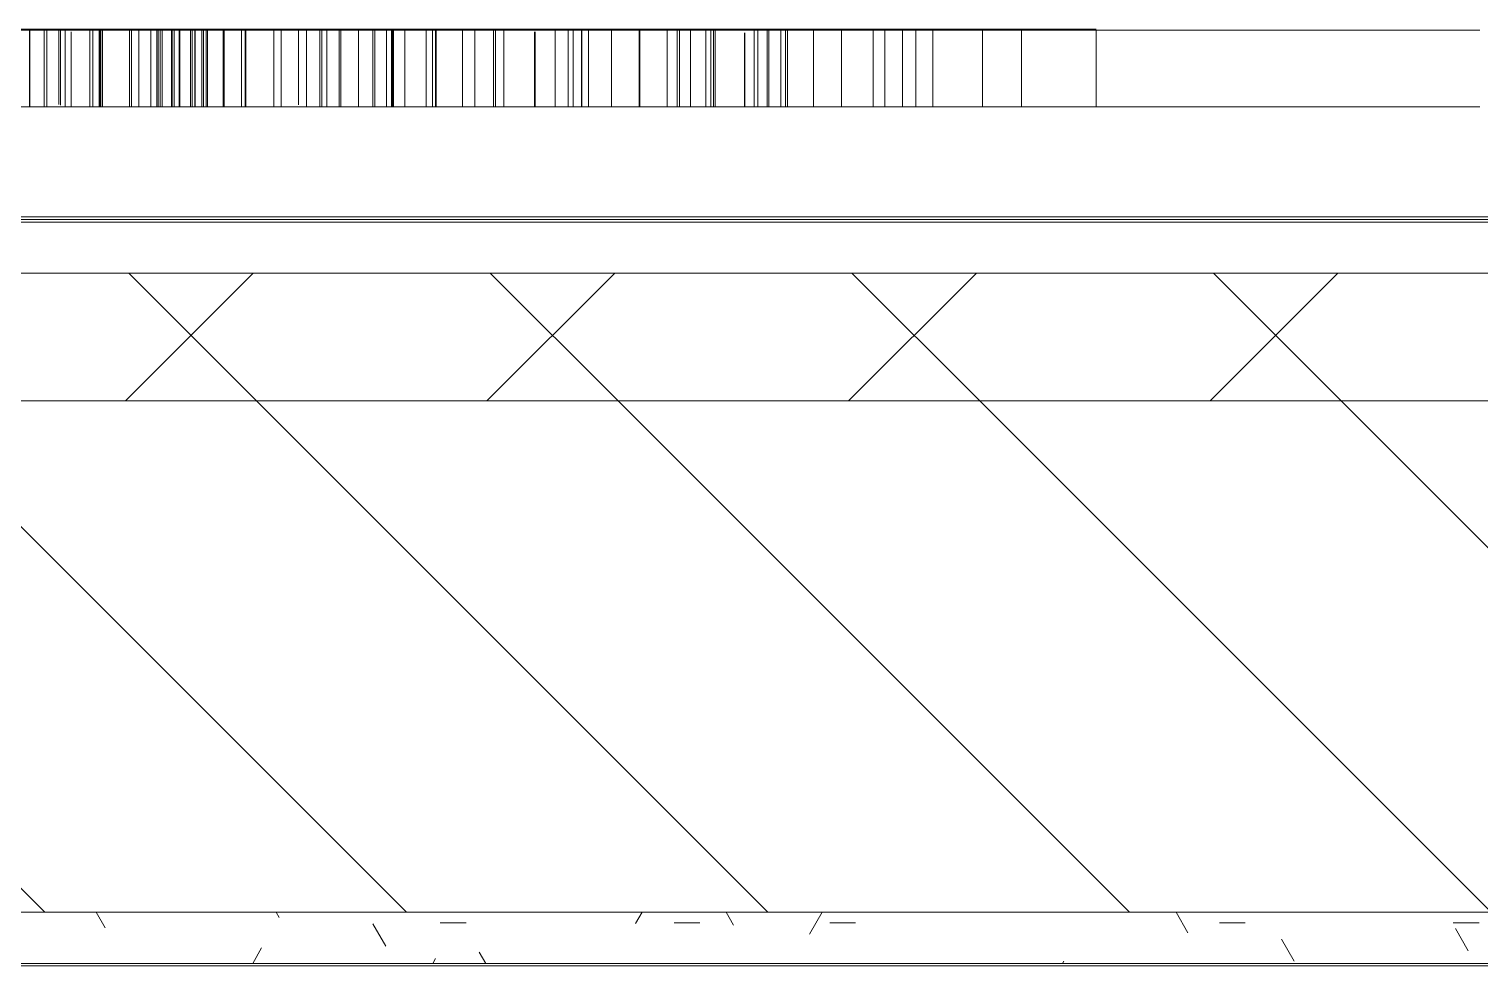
# Model space of a CAD drawing. Header units: millimetres. Extents: x 1322 to 199238, y -8553 to 29000.
# Drawn here: x 41290 to 41858, y 16229 to 16596 of the extents above; entities that cross this region are included whole.
import ezdxf

# ---------------------------------------------------------------- set-up
doc = ezdxf.new("R2010")
doc.units = ezdxf.units.MM
doc.layers.add('A-WALL', color=7, linetype='Continuous', lineweight=9)
doc.layers.add('I-WALL', color=7, linetype='Continuous', lineweight=9)
for name, color, linetype, lineweight, true_color in [('A-WALL-1', 7, 'Continuous', 9, 0x3c3c3c), ('A-WALL-FNSH-1', 7, 'Continuous', 9, 0x3c3c3c), ('I-FURN-1', 7, 'Continuous', 9, 0xf0f0f0)]:
    doc.layers.add(name, color=color, linetype=linetype, lineweight=lineweight, true_color=true_color)

# ---------------------------------------------------------------- blocks, each defined once
blk = doc.blocks.new('вывеска в доо - вывеска в доо-30524903-План размещения напольных электротехнических лючков и розеток 1 этажа в осях 23_1-33')
at = {"layer": 'I-FURN-1'}
for p, q in [((-800, 0), (800, 0)), ((-650.05, 0), (-800, 0)), ((-606.53, 0), (-650.05, 0)), ((-649.81, 0), (-605.43, 0)), ((-620.66, 0), (-649.81, 0)), ((-649.81, -30), (-649.81, 0)), ((-649.81, 0), (-649.81, -30)), ((-605.43, 0), (-620.66, 0)), ((-620.66, 0), (-620.66, -30)), ((-620.66, 0), (-620.66, -30)), ((-551.28, 0), (-606.53, 0)), ((-605.43, 0), (-550.21, 0)), ((-579.36, 0), (-605.43, 0)), ((-562.68, 0), (-605.43, 0)), ((-605.43, 0), (-586, 0)), ((-605.43, 0), (-605.43, -30)), ((-605.43, 0), (-605.43, -30)), ((-586, 0), (-574.16, 0)), ((-586, 0), (-586, -30)), ((-550.21, 0), (-579.36, 0)), ((-579.36, 0), (-579.36, -30)), ((-579.36, 0), (-579.36, -30)), ((-574.16, 0), (-567.2, 0)), ((-574.16, 0), (-574.16, -30)), ((-567.2, 0), (-562.68, 0)), ((-567.2, 0), (-567.2, -30)), ((-562.68, 0), (-391.66, 0)), ((-539.36, 0), (-562.68, 0)), ((-562.68, -30), (-562.68, 0)), ((-562.68, 0), (-562.68, -30)), ((-562.68, 0), (-562.68, -30)), ((-562.68, 0), (-562.68, -30)), ((-540.39, 0), (-551.28, 0)), ((-550.21, 0), (-550.21, -30)), ((-550.21, 0), (-550.21, -30)), ((-529.15, 0), (-540.39, 0)), ((-438.3, 0), (-539.36, 0)), ((-529.16, 0), (-539.36, 0)), ((-539.36, 0), (-438.3, 0)), ((-539.36, 0), (-539.36, -30)), ((-521.87, 0), (-529.16, 0)), ((-529.16, 0), (-529.16, -30)), ((-499.63, 0), (-529.15, 0)), ((-528.35, 0), (-526.55, 0)), ((-526.55, 0), (-528.35, 0)), ((-528.35, -30), (-528.35, 0)), ((-526.55, 0), (-521.16, 0)), ((-521.16, 0), (-526.55, 0)), ((-526.55, 0), (-526.55, -30)), ((-526.55, 0), (-526.55, -30)), ((-517.5, 0), (-521.87, 0)), ((-521.87, 0), (-521.87, -30)), ((-521.16, 0), (-512.47, 0)), ((-512.47, 0), (-521.16, 0)), ((-521.16, 0), (-521.16, -30)), ((-521.16, 0), (-521.16, -30)), ((-516.04, 0), (-517.5, 0)), ((-517.5, 0), (-517.5, -30)), ((-438.3, 0), (-516.04, 0)), ((-516.04, -30), (-516.04, 0)), ((-512.47, 0), (-500.79, 0)), ((-512.47, 0), (-512.47, -28.96)), ((-500.79, 0), (-512.31, 0)), ((-512.31, 0), (-512.31, -29.03)), ((-500.79, 0), (-486.85, 0)), ((-500.79, 0), (-500.79, -30)), ((-500.17, 0), (-500.17, -30)), ((-472.3, 0), (-499.63, 0)), ((-486.85, 0), (-499.2, 0)), ((-499.2, 0), (-497.18, 0)), ((-497.18, 0), (-499.2, 0)), ((-499.2, -30), (-499.2, 0)), ((-497.18, 0), (-491.13, 0)), ((-491.13, 0), (-497.18, 0)), ((-497.18, 0), (-497.18, -30)), ((-497.18, 0), (-497.18, -30)), ((-491.13, 0), (-482.12, 0)), ((-482.12, 0), (-491.13, 0)), ((-491.13, 0), (-491.13, -30)), ((-491.13, 0), (-491.13, -30)), ((-486.85, 0), (-471.38, 0)), ((-486.85, 0), (-486.85, -30)), ((-471.38, 0), (-486.01, 0)), ((-486.01, 0), (-486.01, -30)), ((-482.12, 0), (-471.38, 0)), ((-471.38, 0), (-482.12, 0)), ((-482.12, 0), (-482.12, -30)), ((-482.12, 0), (-482.12, -30)), ((-443.87, 0), (-472.15, 0)), ((-471.38, 0), (-448.52, 0)), ((-471.38, 0), (-471.38, -30)), ((-471.22, 0), (-460.34, 0)), ((-460.34, 0), (-471.22, 0)), ((-471.22, 0), (-471.22, -30)), ((-471.22, 0), (-471.22, -30)), ((-448.68, 0), (-471.15, 0)), ((-471.15, 0), (-471.15, -30)), ((-460.34, 0), (-451.35, 0)), ((-451.35, 0), (-460.34, 0)), ((-460.34, 0), (-460.34, -30)), ((-460.34, 0), (-460.34, -30)), ((-451.35, 0), (-445.33, 0)), ((-445.33, 0), (-451.35, 0)), ((-451.35, 0), (-451.35, -30)), ((-451.35, 0), (-451.35, -30)), ((-448.68, 0), (-448.68, -30)), ((-448.52, 0), (-438.3, 0)), ((-443.33, 0), (-448.52, 0)), ((-448.52, 0), (-448.52, -30)), ((-445.33, 0), (-443.33, 0)), ((-443.33, 0), (-445.33, 0)), ((-445.33, 0), (-445.33, -30)), ((-445.33, 0), (-445.33, -30)), ((-438.68, 0), (-443.87, 0)), ((-438.3, 0), (-443.33, 0)), ((-443.33, 0), (-443.33, -30)), ((-414.61, 0), (-438.68, 0)), ((-438.3, 0), (-430.21, 0)), ((-430.38, 0), (-438.3, 0)), ((-414.98, 0), (-438.3, 0)), ((-438.3, 0), (-438.3, -30)), ((-438.3, 0), (-438.3, -30)), ((-430.38, 0), (-430.38, -29.36)), ((-430.21, 0), (-418.19, 0)), ((-418.23, 0), (-430.21, 0)), ((-430.21, 0), (-430.21, -29.43)), ((-418.23, 0), (-418.23, -30)), ((-418.19, 0), (-414.18, 0)), ((-414.18, 0), (-418.19, 0)), ((-418.19, 0), (-418.19, -30)), ((-372.23, 0), (-414.98, 0)), ((-414.98, 0), (-414.98, -30)), ((-414.98, 0), (-414.98, -30)), ((-407.47, 0), (-414.61, 0)), ((-414.18, 0), (-414.18, -30)), ((-402.68, 0), (-407.47, 0)), ((-402.03, 0), (-406.89, 0)), ((-406.89, 0), (-402.03, 0)), ((-406.89, 0), (-406.89, -30)), ((-392.41, 0), (-402.68, 0)), ((-391.66, 0), (-402.03, 0)), ((-402.03, 0), (-391.66, 0)), ((-387.78, 0), (-402.03, 0)), ((-402.03, 0), (-390.3, 0)), ((-402.03, 0), (-402.03, -30)), ((-402.03, 0), (-402.03, -30)), ((-391.66, 0), (-372.23, 0)), ((-391.66, 0), (-391.66, -30)), ((-391.66, 0), (-391.66, -30)), ((-391.4, 0), (-391.4, -30)), ((-372.92, 0), (-391.05, 0)), ((-374.66, 0), (-390.3, 0)), ((-390.3, 0), (-379.4, 0)), ((-390.3, 0), (-374.21, 0)), ((-390.3, 0), (-390.3, -30)), ((-381.04, 0), (-387.78, 0)), ((-387.78, 0), (-387.78, -30)), ((-375.04, 0), (-381.04, 0)), ((-379.4, 0), (-372.23, 0)), ((-379.4, 0), (-379.4, -30)), ((-375.04, 0), (-375.04, -30)), ((-374.66, 0), (-374.66, -30)), ((-372.23, 0), (-374.21, 0)), ((-372.23, 0), (-374.21, 0)), ((-374.21, 0), (-372.23, 0)), ((-374.21, 0), (-374.21, -30)), ((-368.37, 0), (-372.92, 0)), ((-367.73, 0), (-372.23, 0)), ((-372.23, 0), (-367.73, 0)), ((-367.73, 0), (-372.23, 0)), ((-372.23, 0), (-367.73, 0)), ((-372.23, 0), (-372.23, -30)), ((-372.23, 0), (-372.23, -30)), ((-367.73, 0), (-361.65, 0)), ((-367.73, 0), (-367.73, -30)), ((-349.16, 0), (-367.55, 0)), ((-361.65, 0), (-366.92, 0)), ((-366.92, 0), (-366.92, -30)), ((-361.65, 0), (-354.36, 0)), ((-354.36, 0), (-361.3, 0)), ((-361.3, 0), (-361.3, -30)), ((-354.36, 0), (-348.91, 0)), ((-354.36, 0), (-354.36, -30)), ((-348.91, 0), (-353.77, 0)), ((-353.77, 0), (-353.77, -30)), ((-346.34, 0), (-349.16, 0)), ((-346.16, 0), (-348.91, 0)), ((-348.91, 0), (-346.16, 0)), ((-348.91, 0), (-346.16, 0)), ((-346.93, 0), (-348.91, 0)), ((-348.91, -30), (-348.91, 0)), ((-346.93, 0), (-346.93, -30)), ((-302.84, 0), (-346.33, 0)), ((-346.16, 0), (-317.01, 0)), ((-317.01, 0), (-346.16, 0)), ((-346.16, 0), (-346.16, -30)), ((-346.16, 0), (-346.16, -30)), ((-346.16, 0), (-346.16, -30)), ((-346.16, 0), (-346.16, -30)), ((-346.16, 0), (-337.92, 0)), ((-341, 0), (-346.16, 0)), ((-346.16, 0), (-346.16, -30)), ((-341, 0), (-341, -29.87)), ((-331.11, 0), (-340.62, 0)), ((-337.92, 0), (-328.22, 0)), ((-317.27, 0), (-331.11, 0)), ((-331.11, 0), (-331.11, -30)), ((-328.22, 0), (-315.54, 0)), ((-328.22, 0), (-328.22, -30)), ((-302.27, 0), (-317.27, 0)), ((-317.27, 0), (-317.27, -30)), ((-317.01, 0), (-308.75, 0)), ((-308.75, 0), (-317.01, 0)), ((-317.01, 0), (-317.01, -30)), ((-317.01, 0), (-317.01, -30)), ((-317.01, 0), (-317.01, -30)), ((-317.01, 0), (-317.01, -30)), ((-315.54, 0), (-300.68, 0)), ((-315.54, 0), (-315.54, -30)), ((-308.75, 0), (-302.27, 0)), ((-308.75, 0), (-308.75, -30)), ((-302.27, 0), (-308.39, 0)), ((-308.39, 0), (-308.39, -30)), ((-300.68, 0), (-302.27, 0)), ((-302.27, 0), (-297.31, 0)), ((-297.44, 0), (-302.27, 0)), ((-302.27, -30), (-302.27, 0)), ((-301.75, 0), (-301.75, -30)), ((-297.89, 0), (-301.26, 0)), ((-300.68, 0), (-295.56, 0)), ((-297.31, 0), (-300.68, 0)), ((-300.68, 0), (-284.48, 0)), ((-300.68, 0), (-300.68, -30)), ((-280.13, 0), (-300.08, 0)), ((-300.08, 0), (-300.08, -30)), ((-291.41, 0), (-297.44, 0)), ((-297.44, 0), (-297.44, -30)), ((-297.31, 0), (-291.12, 0)), ((-297.31, 0), (-297.31, -30)), ((-296.25, 0), (-296.25, -30)), ((-285.03, 0), (-296.15, 0)), ((-295.56, 0), (-289.23, 0)), ((-289.23, 0), (-295.56, 0)), ((-295.56, 0), (-284.48, 0)), ((-289.23, 0), (-295.56, 0)), ((-295.56, 0), (-295.56, -30)), ((-282.96, 0), (-291.41, 0)), ((-291.41, 0), (-291.41, -30)), ((-291.12, 0), (-282.44, 0)), ((-291.12, 0), (-291.12, -30)), ((-289.23, 0), (-272.49, 0)), ((-289.23, 0), (-289.23, -30)), ((-284.48, 0), (-288.5, 0)), ((-288.5, 0), (-288.5, -30)), ((-282.44, 0), (-288.12, 0)), ((-288.12, 0), (-288.12, -30)), ((-284.48, 0), (-260.28, 0)), ((-284.48, 0), (-284.48, -30)), ((-272.93, 0), (-284.32, 0)), ((-283.77, 0), (-272.49, 0)), ((-272.49, 0), (-283.77, 0)), ((-283.77, -30), (-283.77, 0)), ((-260.58, 0), (-282.96, 0)), ((-282.96, 0), (-282.96, -30)), ((-282.44, 0), (-260.28, 0)), ((-282.44, 0), (-282.44, -30)), ((-275.35, 0), (-282.13, 0)), ((-260.28, 0), (-280.13, 0)), ((-280.13, 0), (-280.13, -30)), ((-261.14, 0), (-275.35, 0)), ((-275.35, 0), (-275.35, -30)), ((-272.49, 0), (-261.14, 0)), ((-272.49, 0), (-272.49, -30)), ((-261.42, 0), (-272.2, 0)), ((-271.77, 0), (-261.14, 0)), ((-261.14, 0), (-271.77, 0)), ((-271.77, 0), (-271.77, -30)), ((-261.14, 0), (-261.14, -30)), ((-261.14, 0), (-261.14, -30)), ((-260.58, 0), (-260.58, -30)), ((-260.28, 0), (-232.61, 0)), ((-232.61, 0), (-260.28, 0)), ((-260.28, 0), (-260.28, -30)), ((-256.47, 0), (-260.2, 0)), ((-259.93, 0), (-256.28, 0)), ((-256.28, 0), (-259.93, 0)), ((-257.44, 0), (-259.93, 0)), ((-259.93, 0), (-232.61, 0)), ((-259.93, 0), (-259.93, -30)), ((-232.61, 0), (-257.44, 0)), ((-257.44, 0), (-257.44, -30)), ((-249.03, 0), (-256.47, 0)), ((-256.28, 0), (-256.28, -30)), ((-244.76, 0), (-249.03, 0)), ((-247.21, 0), (-248.99, 0)), ((-248.99, 0), (-244.72, 0)), ((-248.99, 0), (-248.99, -29.43)), ((-244.72, 0), (-246.6, 0)), ((-232.96, 0), (-244.19, 0)), ((-232.61, 0), (-244.13, 0)), ((-244.13, 0), (-238.34, 0)), ((-239.41, 0), (-244.13, 0)), ((-244.13, 0), (-232.75, 0)), ((-239.41, 0), (-239.41, -30)), ((-238.34, 0), (-232.61, 0)), ((-232.75, 0), (-238.34, 0)), ((-238.34, 0), (-238.34, -30)), ((-232.75, 0), (-232.75, -30)), ((-232.61, 0), (-207.37, 0)), ((-232.61, 0), (-232.61, -30)), ((-337.92, -0.87), (-337.92, -30)), ((-246.6, -0.19), (-246.6, -30)), ((-244.72, -0.77), (-244.72, -30)), ((-244.13, -0.95), (-244.13, -30)), ((-800, -30), (-793.69, -30)), ((800, -30), (-800, -30)), ((-793.69, -30), (-774.87, -30)), ((-774.87, -30), (-743.82, -30)), ((-743.82, -30), (-701.05, -30)), ((-701.05, -30), (-650.05, -30)), ((-650.05, -30), (-606.53, -30)), ((-649.81, -30.5), (-620.66, -30.5)), ((-605.43, -30.5), (-649.81, -30.5)), ((-620.66, -30.5), (-605.43, -30.5)), ((-606.53, -30), (-551.28, -30)), ((-605.43, -30.5), (-579.36, -30.5)), ((-550.21, -30.5), (-605.43, -30.5)), ((-586, -30.5), (-605.43, -30.5)), ((-605.43, -30.5), (-562.68, -30.5)), ((-574.16, -30.5), (-586, -30.5)), ((-579.36, -30.5), (-550.21, -30.5)), ((-567.2, -30.5), (-574.16, -30.5)), ((-562.68, -30.5), (-567.2, -30.5)), ((-562.68, -30.5), (-539.36, -30.5)), ((-391.66, -30.5), (-562.68, -30.5)), ((-551.28, -30), (-540.39, -30)), ((-540.39, -30), (-529.15, -30)), ((-539.36, -30.5), (-438.3, -30.5)), ((-438.3, -30.5), (-539.36, -30.5)), ((-539.36, -30.5), (-529.16, -30.5)), ((-529.16, -30.5), (-521.87, -30.5)), ((-529.15, -30), (-499.63, -30)), ((-528.35, -30.5), (-526.55, -30.5)), ((-526.55, -30.5), (-528.35, -30.5)), ((-526.55, -30.5), (-521.16, -30.5)), ((-521.16, -30.5), (-526.55, -30.5)), ((-521.87, -30.5), (-517.5, -30.5)), ((-521.16, -30.5), (-512.47, -30.5)), ((-512.47, -30.5), (-521.16, -30.5)), ((-517.5, -30.5), (-516.04, -30.5)), ((-516.04, -30.5), (-438.3, -30.5)), ((-500.79, -30.5), (-512.47, -30.5)), ((-512.31, -30.5), (-500.79, -30.5)), ((-486.85, -30.5), (-500.79, -30.5)), ((-499.63, -30), (-472.3, -30)), ((-499.2, -30.5), (-486.85, -30.5)), ((-499.2, -30.5), (-497.18, -30.5)), ((-497.18, -30.5), (-499.2, -30.5)), ((-497.18, -30.5), (-491.13, -30.5)), ((-491.13, -30.5), (-497.18, -30.5)), ((-491.13, -30.5), (-482.12, -30.5)), ((-482.12, -30.5), (-491.13, -30.5)), ((-471.38, -30.5), (-486.85, -30.5)), ((-486.01, -30.5), (-471.38, -30.5)), ((-482.12, -30.5), (-471.38, -30.5)), ((-471.38, -30.5), (-482.12, -30.5)), ((-472.15, -30), (-443.87, -30)), ((-448.52, -30.5), (-471.38, -30.5)), ((-471.22, -30.5), (-460.34, -30.5)), ((-460.34, -30.5), (-471.22, -30.5)), ((-471.15, -30.5), (-448.68, -30.5)), ((-460.34, -30.5), (-451.35, -30.5)), ((-451.35, -30.5), (-460.34, -30.5)), ((-451.35, -30.5), (-445.33, -30.5)), ((-445.33, -30.5), (-451.35, -30.5)), ((-448.52, -30.5), (-443.33, -30.5)), ((-438.3, -30.5), (-448.52, -30.5)), ((-445.33, -30.5), (-443.33, -30.5)), ((-443.33, -30.5), (-445.33, -30.5)), ((-443.87, -30), (-438.68, -30)), ((-443.33, -30.5), (-438.3, -30.5)), ((-438.68, -30), (-414.61, -30)), ((-438.3, -30.5), (-430.38, -30.5)), ((-430.21, -30.5), (-438.3, -30.5)), ((-438.3, -30.5), (-414.98, -30.5)), ((-430.21, -30.5), (-418.23, -30.5)), ((-418.19, -30.5), (-430.21, -30.5)), ((-418.19, -30.5), (-414.18, -30.5)), ((-414.18, -30.5), (-418.19, -30.5)), ((-414.98, -30.5), (-372.23, -30.5)), ((-414.61, -30), (-407.47, -30)), ((-407.47, -30), (-402.68, -30)), ((-402.03, -30.5), (-406.89, -30.5)), ((-406.89, -30.5), (-402.03, -30.5)), ((-402.68, -30), (-392.41, -30)), ((-390.3, -30.5), (-402.03, -30.5)), ((-402.03, -30.5), (-387.78, -30.5)), ((-391.66, -30.5), (-402.03, -30.5)), ((-402.03, -30.5), (-391.66, -30.5)), ((-372.23, -30.5), (-391.66, -30.5)), ((-391.05, -30), (-372.92, -30)), ((-374.21, -30.5), (-390.3, -30.5)), ((-379.4, -30.5), (-390.3, -30.5)), ((-390.3, -30.5), (-374.66, -30.5)), ((-387.78, -30.5), (-381.04, -30.5)), ((-381.04, -30.5), (-375.04, -30.5)), ((-372.23, -30.5), (-379.4, -30.5)), ((-372.23, -30.5), (-374.21, -30.5)), ((-374.21, -30.5), (-372.23, -30.5)), ((-374.21, -30.5), (-372.23, -30.5)), ((-372.92, -30), (-368.37, -30)), ((-367.73, -30.5), (-372.23, -30.5)), ((-372.23, -30.5), (-367.73, -30.5)), ((-367.73, -30.5), (-372.23, -30.5)), ((-372.23, -30.5), (-367.73, -30.5)), ((-361.65, -30.5), (-367.73, -30.5)), ((-367.55, -30), (-349.16, -30)), ((-366.92, -30.5), (-361.65, -30.5)), ((-354.36, -30.5), (-361.65, -30.5)), ((-361.3, -30.5), (-354.36, -30.5)), ((-348.91, -30.5), (-354.36, -30.5)), ((-353.77, -30.5), (-348.91, -30.5)), ((-349.16, -30), (-346.34, -30)), ((-346.16, -30.5), (-348.91, -30.5)), ((-348.91, -30.5), (-346.16, -30.5)), ((-348.91, -30.5), (-346.93, -30.5)), ((-346.16, -30.5), (-348.91, -30.5)), ((-346.33, -30), (-340.62, -30)), ((-346.16, -30.5), (-317.01, -30.5)), ((-317.01, -30.5), (-346.16, -30.5)), ((-346.16, -30.5), (-341, -30.5)), ((-337.92, -30.5), (-346.16, -30.5)), ((-341, -30.5), (-331.11, -30.5)), ((-340.62, -30), (-302.84, -30)), ((-328.22, -30.5), (-337.92, -30.5)), ((-331.11, -30.5), (-317.27, -30.5)), ((-315.54, -30.5), (-328.22, -30.5)), ((-317.27, -30.5), (-302.27, -30.5)), ((-317.01, -30.5), (-308.75, -30.5)), ((-308.75, -30.5), (-317.01, -30.5)), ((-300.68, -30.5), (-315.54, -30.5)), ((-302.27, -30.5), (-308.75, -30.5)), ((-308.39, -30.5), (-302.27, -30.5)), ((-302.27, -30.5), (-300.68, -30.5)), ((-302.27, -30.5), (-297.44, -30.5)), ((-297.31, -30.5), (-302.27, -30.5)), ((-301.26, -30), (-297.89, -30)), ((-300.68, -30.5), (-297.31, -30.5)), ((-295.56, -30.5), (-300.68, -30.5)), ((-284.48, -30.5), (-300.68, -30.5)), ((-300.08, -30.5), (-280.13, -30.5)), ((-297.44, -30.5), (-291.41, -30.5)), ((-291.12, -30.5), (-297.31, -30.5)), ((-296.15, -30), (-285.03, -30)), ((-295.56, -30.5), (-289.23, -30.5)), ((-284.48, -30.5), (-295.56, -30.5)), ((-295.56, -30.5), (-289.23, -30.5)), ((-289.23, -30.5), (-295.56, -30.5)), ((-291.41, -30.5), (-282.96, -30.5)), ((-282.44, -30.5), (-291.12, -30.5)), ((-272.49, -30.5), (-289.23, -30.5)), ((-288.5, -30.5), (-284.48, -30.5)), ((-288.12, -30.5), (-282.44, -30.5)), ((-260.28, -30.5), (-284.48, -30.5)), ((-284.32, -30), (-272.93, -30)), ((-283.77, -30.5), (-272.49, -30.5)), ((-272.49, -30.5), (-283.77, -30.5)), ((-282.96, -30.5), (-260.58, -30.5)), ((-260.28, -30.5), (-282.44, -30.5)), ((-282.13, -30.5), (-275.35, -30.5)), ((-280.13, -30.5), (-260.28, -30.5)), ((-275.35, -30.5), (-261.14, -30.5)), ((-261.14, -30.5), (-272.49, -30.5)), ((-272.2, -30), (-261.42, -30)), ((-271.77, -30.5), (-261.14, -30.5)), ((-261.14, -30.5), (-271.77, -30.5)), ((-232.61, -30.5), (-260.28, -30.5)), ((-260.28, -30.5), (-232.61, -30.5)), ((-260.2, -30), (-256.47, -30)), ((-259.93, -30.5), (-256.28, -30.5)), ((-256.28, -30.5), (-259.93, -30.5)), ((-259.93, -30.5), (-257.44, -30.5)), ((-232.61, -30.5), (-259.93, -30.5)), ((-257.44, -30.5), (-232.61, -30.5)), ((-256.47, -30), (-249.03, -30)), ((-249.03, -30), (-244.76, -30)), ((-244.72, -30.5), (-248.99, -30.5)), ((-248.99, -30.5), (-246.6, -30.5)), ((-246.6, -30.5), (-244.72, -30.5)), ((-244.19, -30), (-232.96, -30)), ((-232.75, -30.5), (-244.13, -30.5)), ((-244.13, -30.5), (-239.41, -30.5)), ((-238.34, -30.5), (-244.13, -30.5)), ((-244.13, -30.5), (-232.61, -30.5)), ((-238.34, -30.5), (-232.75, -30.5)), ((-232.61, -30.5), (-238.34, -30.5)), ((-207.37, -30.5), (-232.61, -30.5))]:
    blk.add_line(p, q, dxfattribs=at)

msp = doc.modelspace()

# ---------------------------------------------------------------- hatches: boundary and pattern name
at = {"layer": 'I-WALL'}
h = msp.add_hatch(dxfattribs=at)
h.set_pattern_fill('FP_5', color=256, style=0, pattern_type=2)
h.set_pattern_definition([(45, (-75531.33, 0), (-70.71068, 70.71068), []), (135, (-75531.33, 0), (-70.71068, -70.71068), [])])
h.paths.add_polyline_path([(41268.51, 16450), (42278.67, 16450), (42278.67, 16500), (40069.12, 16500), (40069.12, 16450), (41102.25, 16450)])
h = msp.add_hatch(dxfattribs=at)
h.set_pattern_fill('FP_4', color=256, style=0, pattern_type=2)
h.set_pattern_definition([(135, (-75531.33, 0), (-70.71068, -70.71068), [])])
h.paths.add_polyline_path([(42266.06, 16250), (42478.67, 16250), (42478.67, 16450), (40069.12, 16450), (40069.12, 16250), (41601.02, 16250)])
h = msp.add_hatch(dxfattribs=at)
h.set_pattern_fill('FP_31', color=256, style=0, pattern_type=2)
h.set_pattern_definition([(0, (-75531.326, 0), (121.92, 30.48), [10.058, -81.382, 10.058, -81.382, -487.68]), (0, (-75531.326, 0), (121.92, 30.48), [-182.88, 10.058, -172.822, 10.058, -81.382, -213.36]), (0, (-75531.326, 0), (121.92, 30.48), [-457.2, 10.058, -50.902, 10.058, -142.342]), (120, (-75485.606, 15.24), (-87.356454, 90.345817), [10.058, -81.382, 10.058, -81.382, -487.68]), (120, (-75485.606, 15.24), (-87.356454, 90.345817), [-182.88, 10.058, -172.822, 10.058, -81.382, -213.36]), (120, (-75485.606, 15.24), (-87.356454, 90.345817), [-457.2, 10.058, -50.902, 10.058, -142.342]), (240, (-75470.366, 76.2), (-34.563546, -120.825817), [10.058, -81.382, 10.058, -81.382, -487.68]), (240, (-75470.366, 76.2), (-34.563546, -120.825817), [-182.88, 10.058, -172.822, 10.058, -81.382, -213.36]), (240, (-75470.366, 76.2), (-34.563546, -120.825817), [-457.2, 10.058, -50.902, 10.058, -142.342])])
h.paths.add_polyline_path([(41601.02, 16230), (42278.67, 16230), (42278.67, 16250), (40069.12, 16250), (40069.12, 16230), (41268.51, 16230)])

# ---------------------------------------------------------------- linework, layer by layer
at = {"layer": 'A-WALL'}
for p, q in [((41108.17, 16520), (42208.67, 16520)), ((42228.67, 16500), (40069.12, 16500)), ((40069.12, 16230), (42258.67, 16230))]:
    msp.add_line(p, q, dxfattribs=at)
at = {"layer": 'A-WALL-1'}
for p, q in [((42278.67, 16450), (40069.12, 16450)), ((40069.12, 16250), (42278.67, 16250))]:
    msp.add_line(p, q, dxfattribs=at)
at = {"layer": 'A-WALL-FNSH-1'}
msp.add_line((40069.12, 16229), (42257.67, 16229), dxfattribs=at)
at = {"layer": 'I-WALL'}
for p, q in [((41108.17, 16522), (42207.67, 16522)), ((42207.67, 16521), (41108.17, 16521))]:
    msp.add_line(p, q, dxfattribs=at)

# ---------------------------------------------------------------- block references
at = {"layer": 'I-FURN-1', "rotation": 180}
msp.add_blockref('вывеска в доо - вывеска в доо-30524903-План размещения напольных электротехнических лючков и розеток 1 этажа в осях 23_1-33', (41057.67, 16565), dxfattribs=at)

doc.saveas('drawing.dxf')
